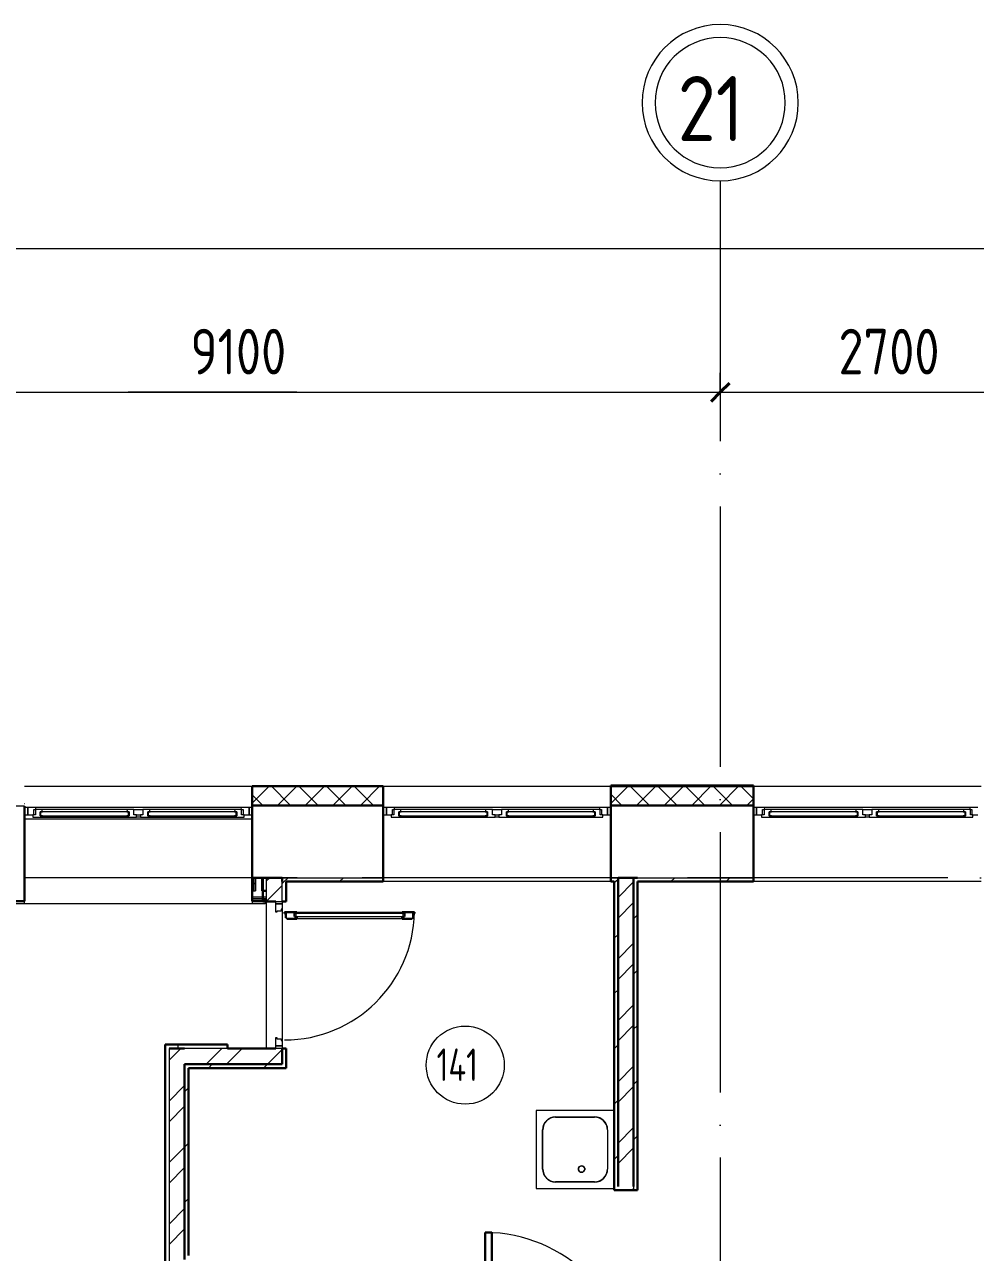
# Model space of a CAD drawing. Header units: millimetres. Extents: x -325553 to 627452, y -28539 to 738858.
# Drawn here: x -12160 to -4854, y 461897 to 471325 of the extents above; entities that cross this region are included whole.
import ezdxf

# ---------------------------------------------------------------- set-up
doc = ezdxf.new("R2010")
doc.units = ezdxf.units.MM
doc.linetypes.add('ADSK_Линия сетки', pattern=[25, 20, -2.5, 0, -2.5])
for name, color, linetype, lineweight in [('_ Окна', 7, 'Continuous', 9), ('Двери', 252, 'Continuous', 9), ('Марки помещений', 252, 'Continuous', 20), ('Обобщенные модели', 252, 'Continuous', 18), ('Ограждение', 252, 'Continuous', 9), ('Окна', 252, 'Continuous', 9), ('Оси', 252, 'Continuous', 9), ('Размеры', 7, 'Continuous', 9), ('Сантехника', 252, 'Continuous', 9), ('Стены внутренние', 7, 'Continuous', 18), ('Стены наружные', 7, 'Continuous', 18), ('Стены штриховка', 7, 'Continuous', 9)]:
    doc.layers.add(name, color=color, linetype=linetype, lineweight=lineweight)
doc.layers.add('Двери открывание', color=7, linetype='Continuous', lineweight=9, true_color=0xc0c0c0)
doc.styles.add('GOST Common_2', font='', dxfattribs={"width": 0.9, "height": 250})
doc.styles.add('GOST Common_3', font='', dxfattribs={"height": 3.5})
doc.styles.add('GOST Common_4', font='', dxfattribs={"height": 7})
doc.styles.get('GOST Common_2').set_extended_font_data('GOST type B')
doc.styles.get('GOST Common_3').set_extended_font_data('GOST 2.304 type A')
doc.styles.get('GOST Common_4').set_extended_font_data('GOST 2.304 type A')

# ---------------------------------------------------------------- blocks, each defined once
blk = doc.blocks.new('1 этаж')
at = {"layer": '_ Окна', "color": 251, "true_color": 0x636466}
for p, q in [((-12875.8, 27396.3), (-12900.8, 27396.3)), ((-12875.8, 27338.3), (-12875.8, 27396.3)), ((-12777.8, 27362.3), (-12780.8, 27362.3)), ((-12780.8, 27362.3), (-12780.8, 27330.3)), ((-12100.8, 27362.3), (-12777.8, 27362.3)), ((-12777.8, 27362.3), (-12777.8, 27330.3)), ((-12777.8, 27330.3), (-12777.8, 27362.3)), ((-12100.8, 27330.3), (-12100.8, 27362.3)), ((-12100.8, 27362.3), (-12100.8, 27330.3)), ((-12097.8, 27362.3), (-12100.8, 27362.3)), ((-12097.8, 27330.3), (-12097.8, 27362.3)), ((-11950.8, 27362.3), (-11953.8, 27362.3)), ((-11953.8, 27362.3), (-11953.8, 27330.3)), ((-11273.8, 27362.3), (-11950.8, 27362.3)), ((-11950.8, 27362.3), (-11950.8, 27330.3)), ((-11950.8, 27330.3), (-11950.8, 27362.3)), ((-11273.8, 27330.3), (-11273.8, 27362.3)), ((-11273.8, 27362.3), (-11273.8, 27330.3)), ((-11270.8, 27362.3), (-11273.8, 27362.3)), ((-11270.8, 27330.3), (-11270.8, 27362.3)), ((-11150.8, 27396.3), (-11175.8, 27396.3)), ((-11175.8, 27396.3), (-11175.8, 27338.3)), ((-10120.8, 27396.3), (-10145.8, 27396.3)), ((-10120.8, 27338.3), (-10120.8, 27396.3)), ((-10022.8, 27362.3), (-10025.8, 27362.3)), ((-10025.8, 27362.3), (-10025.8, 27330.3)), ((-9345.8, 27362.3), (-10022.8, 27362.3)), ((-10022.8, 27362.3), (-10022.8, 27330.3)), ((-10022.8, 27330.3), (-10022.8, 27362.3)), ((-9345.8, 27330.3), (-9345.8, 27362.3)), ((-9345.8, 27362.3), (-9345.8, 27330.3)), ((-9342.8, 27362.3), (-9345.8, 27362.3)), ((-9342.8, 27330.3), (-9342.8, 27362.3)), ((-9195.8, 27362.3), (-9198.8, 27362.3)), ((-9198.8, 27362.3), (-9198.8, 27330.3)), ((-8518.8, 27362.3), (-9195.8, 27362.3)), ((-9195.8, 27362.3), (-9195.8, 27330.3)), ((-9195.8, 27330.3), (-9195.8, 27362.3)), ((-8518.8, 27330.3), (-8518.8, 27362.3)), ((-8518.8, 27362.3), (-8518.8, 27330.3)), ((-8515.8, 27362.3), (-8518.8, 27362.3)), ((-8515.8, 27330.3), (-8515.8, 27362.3)), ((-8395.8, 27396.3), (-8420.8, 27396.3)), ((-8420.8, 27396.3), (-8420.8, 27338.3)), ((-7275.8, 27396.3), (-7300.8, 27396.3)), ((-7275.8, 27338.3), (-7275.8, 27396.3)), ((-7177.8, 27362.3), (-7180.8, 27362.3)), ((-7180.8, 27362.3), (-7180.8, 27330.3)), ((-6500.8, 27362.3), (-7177.8, 27362.3)), ((-7177.8, 27362.3), (-7177.8, 27330.3)), ((-7177.8, 27330.3), (-7177.8, 27362.3)), ((-6500.8, 27330.3), (-6500.8, 27362.3)), ((-6500.8, 27362.3), (-6500.8, 27330.3)), ((-6497.8, 27362.3), (-6500.8, 27362.3)), ((-6497.8, 27330.3), (-6497.8, 27362.3)), ((-6350.8, 27362.3), (-6353.8, 27362.3)), ((-6353.8, 27362.3), (-6353.8, 27330.3)), ((-5673.8, 27362.3), (-6350.8, 27362.3)), ((-6350.8, 27362.3), (-6350.8, 27330.3)), ((-6350.8, 27330.3), (-6350.8, 27362.3)), ((-5673.8, 27330.3), (-5673.8, 27362.3)), ((-5673.8, 27362.3), (-5673.8, 27330.3)), ((-5670.8, 27362.3), (-5673.8, 27362.3)), ((-5670.8, 27330.3), (-5670.8, 27362.3)), ((-12900.8, 27338.3), (-12875.8, 27338.3)), ((-12780.8, 27330.3), (-12777.8, 27330.3)), ((-12777.8, 27330.3), (-12100.8, 27330.3)), ((-12100.8, 27330.3), (-12097.8, 27330.3)), ((-11953.8, 27330.3), (-11950.8, 27330.3)), ((-11950.8, 27330.3), (-11273.8, 27330.3)), ((-11273.8, 27330.3), (-11270.8, 27330.3)), ((-11175.8, 27338.3), (-11150.8, 27338.3)), ((-10145.8, 27338.3), (-10120.8, 27338.3)), ((-10025.8, 27330.3), (-10022.8, 27330.3)), ((-10022.8, 27330.3), (-9345.8, 27330.3)), ((-9345.8, 27330.3), (-9342.8, 27330.3)), ((-9198.8, 27330.3), (-9195.8, 27330.3)), ((-9195.8, 27330.3), (-8518.8, 27330.3)), ((-8518.8, 27330.3), (-8515.8, 27330.3)), ((-8420.8, 27338.3), (-8395.8, 27338.3)), ((-7300.8, 27338.3), (-7275.8, 27338.3)), ((-7180.8, 27330.3), (-7177.8, 27330.3)), ((-7177.8, 27330.3), (-6500.8, 27330.3)), ((-6500.8, 27330.3), (-6497.8, 27330.3)), ((-6353.8, 27330.3), (-6350.8, 27330.3)), ((-6350.8, 27330.3), (-5673.8, 27330.3)), ((-5673.8, 27330.3), (-5670.8, 27330.3))]:
    blk.add_line(p, q, dxfattribs=at)
at = {"layer": '_ Окна', "color": 251, "lineweight": 18, "true_color": 0x636466}
for p, q in [((-12816.4, 27396.3), (-12875.8, 27396.3)), ((-12875.8, 27396.3), (-12875.8, 27338.3)), ((-12829.8, 27338.3), (-12829.8, 27379.3)), ((-12829.8, 27379.3), (-12817.8, 27379.3)), ((-12817.8, 27379.3), (-12817.8, 27338.3)), ((-12767.4, 27379.3), (-12817.8, 27379.3)), ((-12811.8, 27379.3), (-12816.4, 27396.3)), ((-12780.8, 27330.3), (-12780.8, 27362.3)), ((-12780.8, 27362.3), (-12762.8, 27362.3)), ((-12762.8, 27362.3), (-12767.4, 27379.3)), ((-12111.2, 27379.3), (-12115.8, 27362.3)), ((-12115.8, 27362.3), (-12097.8, 27362.3)), ((-12060.8, 27379.3), (-12111.2, 27379.3)), ((-12097.8, 27362.3), (-12097.8, 27330.3)), ((-12060.8, 27338.3), (-12060.8, 27379.3)), ((-11990.8, 27379.3), (-11990.8, 27338.3)), ((-11940.4, 27379.3), (-11990.8, 27379.3)), ((-11953.8, 27330.3), (-11953.8, 27362.3)), ((-11953.8, 27362.3), (-11935.8, 27362.3)), ((-11935.8, 27362.3), (-11940.4, 27379.3)), ((-11284.2, 27379.3), (-11288.8, 27362.3)), ((-11288.8, 27362.3), (-11270.8, 27362.3)), ((-11233.8, 27379.3), (-11284.2, 27379.3)), ((-11270.8, 27362.3), (-11270.8, 27330.3)), ((-11235.2, 27396.3), (-11239.8, 27379.3)), ((-11175.8, 27396.3), (-11235.2, 27396.3)), ((-11233.8, 27338.3), (-11233.8, 27379.3)), ((-11233.8, 27379.3), (-11221.8, 27379.3)), ((-11221.8, 27379.3), (-11221.8, 27338.3)), ((-11175.8, 27338.3), (-11175.8, 27396.3)), ((-10061.4, 27396.3), (-10120.8, 27396.3)), ((-10120.8, 27396.3), (-10120.8, 27338.3)), ((-10074.8, 27338.3), (-10074.8, 27379.3)), ((-10074.8, 27379.3), (-10062.8, 27379.3)), ((-10062.8, 27379.3), (-10062.8, 27338.3)), ((-10012.4, 27379.3), (-10062.8, 27379.3)), ((-10056.8, 27379.3), (-10061.4, 27396.3)), ((-10025.8, 27330.3), (-10025.8, 27362.3)), ((-10025.8, 27362.3), (-10007.8, 27362.3)), ((-10007.8, 27362.3), (-10012.4, 27379.3)), ((-9356.2, 27379.3), (-9360.8, 27362.3)), ((-9360.8, 27362.3), (-9342.8, 27362.3)), ((-9305.8, 27379.3), (-9356.2, 27379.3)), ((-9342.8, 27362.3), (-9342.8, 27330.3)), ((-9305.8, 27338.3), (-9305.8, 27379.3)), ((-9235.8, 27379.3), (-9235.8, 27338.3)), ((-9185.4, 27379.3), (-9235.8, 27379.3)), ((-9198.8, 27330.3), (-9198.8, 27362.3)), ((-9198.8, 27362.3), (-9180.8, 27362.3)), ((-9180.8, 27362.3), (-9185.4, 27379.3)), ((-8529.2, 27379.3), (-8533.8, 27362.3)), ((-8533.8, 27362.3), (-8515.8, 27362.3)), ((-8478.8, 27379.3), (-8529.2, 27379.3)), ((-8515.8, 27362.3), (-8515.8, 27330.3)), ((-8480.2, 27396.3), (-8484.8, 27379.3)), ((-8420.8, 27396.3), (-8480.2, 27396.3)), ((-8478.8, 27338.3), (-8478.8, 27379.3)), ((-8478.8, 27379.3), (-8466.8, 27379.3)), ((-8466.8, 27379.3), (-8466.8, 27338.3)), ((-8420.8, 27338.3), (-8420.8, 27396.3)), ((-7216.4, 27396.3), (-7275.8, 27396.3)), ((-7275.8, 27396.3), (-7275.8, 27338.3)), ((-7229.8, 27338.3), (-7229.8, 27379.3)), ((-7229.8, 27379.3), (-7217.8, 27379.3)), ((-7217.8, 27379.3), (-7217.8, 27338.3)), ((-7167.4, 27379.3), (-7217.8, 27379.3)), ((-7211.8, 27379.3), (-7216.4, 27396.3)), ((-7180.8, 27330.3), (-7180.8, 27362.3)), ((-7180.8, 27362.3), (-7162.8, 27362.3)), ((-7162.8, 27362.3), (-7167.4, 27379.3)), ((-6511.2, 27379.3), (-6515.8, 27362.3)), ((-6515.8, 27362.3), (-6497.8, 27362.3)), ((-6460.8, 27379.3), (-6511.2, 27379.3)), ((-6497.8, 27362.3), (-6497.8, 27330.3)), ((-6460.8, 27338.3), (-6460.8, 27379.3)), ((-6390.8, 27379.3), (-6390.8, 27338.3)), ((-6340.4, 27379.3), (-6390.8, 27379.3)), ((-6353.8, 27330.3), (-6353.8, 27362.3)), ((-6353.8, 27362.3), (-6335.8, 27362.3)), ((-6335.8, 27362.3), (-6340.4, 27379.3)), ((-5684.2, 27379.3), (-5688.8, 27362.3)), ((-5688.8, 27362.3), (-5670.8, 27362.3)), ((-5633.8, 27379.3), (-5684.2, 27379.3)), ((-5670.8, 27362.3), (-5670.8, 27330.3)), ((-5635.2, 27396.3), (-5639.8, 27379.3)), ((-5575.8, 27396.3), (-5635.2, 27396.3)), ((-5633.8, 27338.3), (-5633.8, 27379.3)), ((-5633.8, 27379.3), (-5621.8, 27379.3)), ((-5621.8, 27379.3), (-5621.8, 27338.3)), ((-12875.8, 27338.3), (-12837.8, 27338.3)), ((-12817.8, 27338.3), (-12837.8, 27338.3)), ((-12837.8, 27338.3), (-12837.8, 27321.3)), ((-12837.8, 27321.3), (-12781.8, 27321.3)), ((-12781.8, 27321.3), (-12780.8, 27322.3)), ((-12762.8, 27330.3), (-12780.8, 27330.3)), ((-12780.8, 27322.3), (-12779.8, 27321.3)), ((-12779.8, 27321.3), (-12765.2, 27321.3)), ((-12765.2, 27321.3), (-12762.8, 27330.3)), ((-12097.8, 27330.3), (-12115.8, 27330.3)), ((-12115.8, 27330.3), (-12113.4, 27321.3)), ((-12113.4, 27321.3), (-12098.8, 27321.3)), ((-12098.8, 27321.3), (-12097.8, 27322.3)), ((-12097.8, 27322.3), (-12096.8, 27321.3)), ((-12096.8, 27321.3), (-12040.8, 27321.3)), ((-12040.8, 27338.3), (-12060.8, 27338.3)), ((-12040.8, 27321.3), (-12040.8, 27338.3)), ((-11990.8, 27338.3), (-12010.8, 27338.3)), ((-12010.8, 27338.3), (-12010.8, 27321.3)), ((-12010.8, 27321.3), (-11954.8, 27321.3)), ((-11954.8, 27321.3), (-11953.8, 27322.3)), ((-11935.8, 27330.3), (-11953.8, 27330.3)), ((-11953.8, 27322.3), (-11952.8, 27321.3)), ((-11952.8, 27321.3), (-11938.2, 27321.3)), ((-11938.2, 27321.3), (-11935.8, 27330.3)), ((-11270.8, 27330.3), (-11288.8, 27330.3)), ((-11288.8, 27330.3), (-11286.4, 27321.3)), ((-11286.4, 27321.3), (-11271.8, 27321.3)), ((-11271.8, 27321.3), (-11270.8, 27322.3)), ((-11270.8, 27322.3), (-11269.8, 27321.3)), ((-11269.8, 27321.3), (-11213.8, 27321.3)), ((-11213.8, 27338.3), (-11233.8, 27338.3)), ((-11213.8, 27321.3), (-11213.8, 27338.3)), ((-11213.8, 27338.3), (-11175.8, 27338.3)), ((-10120.8, 27338.3), (-10082.8, 27338.3)), ((-10062.8, 27338.3), (-10082.8, 27338.3)), ((-10082.8, 27338.3), (-10082.8, 27321.3)), ((-10082.8, 27321.3), (-10026.8, 27321.3)), ((-10026.8, 27321.3), (-10025.8, 27322.3)), ((-10007.8, 27330.3), (-10025.8, 27330.3)), ((-10025.8, 27322.3), (-10024.8, 27321.3)), ((-10024.8, 27321.3), (-10010.2, 27321.3)), ((-10010.2, 27321.3), (-10007.8, 27330.3)), ((-9342.8, 27330.3), (-9360.8, 27330.3)), ((-9360.8, 27330.3), (-9358.4, 27321.3)), ((-9358.4, 27321.3), (-9343.8, 27321.3)), ((-9343.8, 27321.3), (-9342.8, 27322.3)), ((-9342.8, 27322.3), (-9341.8, 27321.3)), ((-9341.8, 27321.3), (-9285.8, 27321.3)), ((-9285.8, 27338.3), (-9305.8, 27338.3)), ((-9285.8, 27321.3), (-9285.8, 27338.3)), ((-9235.8, 27338.3), (-9255.8, 27338.3)), ((-9255.8, 27338.3), (-9255.8, 27321.3)), ((-9255.8, 27321.3), (-9199.8, 27321.3)), ((-9199.8, 27321.3), (-9198.8, 27322.3)), ((-9180.8, 27330.3), (-9198.8, 27330.3)), ((-9198.8, 27322.3), (-9197.8, 27321.3)), ((-9197.8, 27321.3), (-9183.2, 27321.3)), ((-9183.2, 27321.3), (-9180.8, 27330.3)), ((-8515.8, 27330.3), (-8533.8, 27330.3)), ((-8533.8, 27330.3), (-8531.4, 27321.3)), ((-8531.4, 27321.3), (-8516.8, 27321.3)), ((-8516.8, 27321.3), (-8515.8, 27322.3)), ((-8515.8, 27322.3), (-8514.8, 27321.3)), ((-8514.8, 27321.3), (-8458.8, 27321.3)), ((-8458.8, 27338.3), (-8478.8, 27338.3)), ((-8458.8, 27321.3), (-8458.8, 27338.3)), ((-8458.8, 27338.3), (-8420.8, 27338.3)), ((-7275.8, 27338.3), (-7237.8, 27338.3)), ((-7217.8, 27338.3), (-7237.8, 27338.3)), ((-7237.8, 27338.3), (-7237.8, 27321.3)), ((-7237.8, 27321.3), (-7181.8, 27321.3)), ((-7181.8, 27321.3), (-7180.8, 27322.3)), ((-7162.8, 27330.3), (-7180.8, 27330.3)), ((-7180.8, 27322.3), (-7179.8, 27321.3)), ((-7179.8, 27321.3), (-7165.2, 27321.3)), ((-7165.2, 27321.3), (-7162.8, 27330.3)), ((-6497.8, 27330.3), (-6515.8, 27330.3)), ((-6515.8, 27330.3), (-6513.4, 27321.3)), ((-6513.4, 27321.3), (-6498.8, 27321.3)), ((-6498.8, 27321.3), (-6497.8, 27322.3)), ((-6497.8, 27322.3), (-6496.8, 27321.3)), ((-6496.8, 27321.3), (-6440.8, 27321.3)), ((-6440.8, 27338.3), (-6460.8, 27338.3)), ((-6440.8, 27321.3), (-6440.8, 27338.3)), ((-6390.8, 27338.3), (-6410.8, 27338.3)), ((-6410.8, 27338.3), (-6410.8, 27321.3)), ((-6410.8, 27321.3), (-6354.8, 27321.3)), ((-6354.8, 27321.3), (-6353.8, 27322.3)), ((-6335.8, 27330.3), (-6353.8, 27330.3)), ((-6353.8, 27322.3), (-6352.8, 27321.3)), ((-6352.8, 27321.3), (-6338.2, 27321.3)), ((-6338.2, 27321.3), (-6335.8, 27330.3)), ((-5670.8, 27330.3), (-5688.8, 27330.3)), ((-5688.8, 27330.3), (-5686.4, 27321.3)), ((-5686.4, 27321.3), (-5671.8, 27321.3)), ((-5671.8, 27321.3), (-5670.8, 27322.3)), ((-5670.8, 27322.3), (-5669.8, 27321.3)), ((-5669.8, 27321.3), (-5613.8, 27321.3)), ((-5613.8, 27338.3), (-5633.8, 27338.3)), ((-5613.8, 27321.3), (-5613.8, 27338.3)), ((-5613.8, 27338.3), (-5575.8, 27338.3))]:
    blk.add_line(p, q, dxfattribs=at)
at = {"layer": 'Двери', "color": 251, "true_color": 0x636466}
for p, q in [((-10970.8, 26654.3), (-10970.8, 26674.3)), ((-10970.8, 26674.3), (-10920.8, 26674.3)), ((-10920.8, 26654.3), (-10970.8, 26654.3)), ((-10970.8, 26654.3), (-10920.8, 26654.3)), ((-10970.8, 26590.3), (-10970.8, 26654.3)), ((-10962.8, 26590.3), (-10970.8, 26590.3)), ((-10962.8, 26599.3), (-10962.8, 26590.3)), ((-10928.8, 26599.3), (-10962.8, 26599.3)), ((-10928.8, 26613.3), (-10928.8, 26599.3)), ((-10920.8, 26613.3), (-10928.8, 26613.3)), ((-10920.8, 26674.3), (-10920.8, 26654.3)), ((-10920.8, 26654.3), (-10920.8, 26613.3)), ((-10808.8, 26590.3), (-9998.8, 26590.3)), ((-10826.8, 26581.3), (-10826.8, 26557.3)), ((-9980.8, 26581.3), (-10826.8, 26581.3)), ((-10826.8, 26557.3), (-9980.8, 26557.3)), ((-9998.8, 26540.3), (-10808.8, 26540.3)), ((-9980.8, 26557.3), (-9980.8, 26581.3)), ((-10970.8, 25628.3), (-10962.8, 25628.3)), ((-10970.8, 25564.3), (-10970.8, 25628.3)), ((-10970.8, 25564.3), (-10920.8, 25564.3)), ((-10970.8, 25544.3), (-10970.8, 25564.3)), ((-10920.8, 25564.3), (-10970.8, 25564.3)), ((-10962.8, 25628.3), (-10962.8, 25619.3)), ((-10962.8, 25619.3), (-10928.8, 25619.3)), ((-10928.8, 25619.3), (-10928.8, 25605.3)), ((-10928.8, 25605.3), (-10920.8, 25605.3)), ((-10920.8, 25605.3), (-10920.8, 25564.3)), ((-10920.8, 25564.3), (-10920.8, 25544.3)), ((-10920.8, 25544.3), (-10970.8, 25544.3))]:
    blk.add_line(p, q, dxfattribs=at)
at = {"layer": 'Двери', "color": 251, "lineweight": 30, "true_color": 0x636466}
for p, q in [((-10902.8, 26590.3), (-10808.8, 26590.3)), ((-10902.8, 26582.3), (-10902.8, 26590.3)), ((-10808.8, 26581.3), (-10808.8, 26590.3)), ((-9998.8, 26590.3), (-9904.8, 26590.3)), ((-9998.8, 26581.3), (-9998.8, 26590.3)), ((-9904.8, 26590.3), (-9904.8, 26582.3)), ((-10893.8, 26582.3), (-10902.8, 26582.3)), ((-10893.8, 26548.3), (-10893.8, 26582.3)), ((-10884.8, 26548.3), (-10893.8, 26548.3)), ((-10884.8, 26540.3), (-10884.8, 26548.3)), ((-10808.8, 26540.3), (-10884.8, 26540.3)), ((-10826.8, 26581.3), (-10808.8, 26581.3)), ((-10826.8, 26557.3), (-10826.8, 26581.3)), ((-10808.8, 26557.3), (-10826.8, 26557.3)), ((-10808.8, 26540.3), (-10808.8, 26557.3)), ((-9980.8, 26581.3), (-9998.8, 26581.3)), ((-9998.8, 26557.3), (-9980.8, 26557.3)), ((-9998.8, 26540.3), (-9998.8, 26557.3)), ((-9922.8, 26540.3), (-9998.8, 26540.3)), ((-9980.8, 26557.3), (-9980.8, 26581.3)), ((-9922.8, 26548.3), (-9922.8, 26540.3)), ((-9913.8, 26548.3), (-9922.8, 26548.3)), ((-9913.8, 26582.3), (-9913.8, 26548.3)), ((-9904.8, 26582.3), (-9913.8, 26582.3)), ((-9360.8, 24131.3), (-9310.8, 24131.3)), ((-9360.8, 23021.3), (-9360.8, 24131.3)), ((-9310.8, 24131.3), (-9310.8, 23021.3))]:
    blk.add_line(p, q, dxfattribs=at)
at = {"layer": 'Двери', "color": 251, "true_color": 0x636466}
blk.add_arc((-9360.8, 23021.3), 1110, 0, 90, dxfattribs=at)
at = {"layer": 'Двери открывание', "color": 251, "true_color": 0x636466}
blk.add_arc((-10902.8, 26608.3), 998, 270, 358.96655, dxfattribs=at)
at = {"layer": 'Марки помещений', "color": 251, "true_color": 0x636466}
blk.add_circle((-9514.7, 25417.3), 300, dxfattribs=at)
at = {"layer": 'Обобщенные модели', "color": 251, "lineweight": 9, "true_color": 0x636466}
for p, q in [((-8644.6, 24611.9), (-8644.6, 24626.6)), ((-8644.2, 24627.5), (-8635.9, 24638.9)), ((-8635.9, 24599.6), (-8644.2, 24611.1)), ((-8634.9, 24639.7), (-8620.8, 24644.3)), ((-8620.8, 24644.3), (-8606.7, 24639.7)), ((-8605.7, 24638.9), (-8597.4, 24627.5)), ((-8597.4, 24611.1), (-8605.7, 24599.6)), ((-8597, 24626.6), (-8597, 24611.9)), ((-8620.8, 24594.3), (-8634.9, 24598.9)), ((-8606.7, 24598.9), (-8620.8, 24594.3))]:
    blk.add_line(p, q, dxfattribs=at)
at = {"layer": 'Ограждение', "color": 251, "true_color": 0x636466}
for p, q in [((-11150.8, 27306.3), (-12900.8, 27306.3)), ((-11150.8, 26856.3), (-12900.8, 26856.3)), ((-11050.8, 26656.3), (-25250.8, 26656.3)), ((-12900.8, 26656.3), (-12900.8, 26676.3)), ((-11150.8, 26656.3), (-12900.8, 26656.3)), ((-11150.8, 26676.3), (-11150.8, 26656.3)), ((-11050.8, 26674.3), (-11050.8, 26656.3))]:
    blk.add_line(p, q, dxfattribs=at)
at = {"layer": 'Окна', "color": 251, "true_color": 0x636466}
for p, q in [((-11235.2, 27396.3), (-12816.4, 27396.3)), ((-12111.2, 27379.3), (-12767.4, 27379.3)), ((-12060.8, 27379.3), (-11990.8, 27379.3)), ((-11284.2, 27379.3), (-11940.4, 27379.3)), ((-8480.2, 27396.3), (-10061.4, 27396.3)), ((-9356.2, 27379.3), (-10012.4, 27379.3)), ((-9305.8, 27379.3), (-9235.8, 27379.3)), ((-8529.2, 27379.3), (-9185.4, 27379.3)), ((-5635.2, 27396.3), (-7216.4, 27396.3)), ((-6511.2, 27379.3), (-7167.4, 27379.3)), ((-6460.8, 27379.3), (-6390.8, 27379.3)), ((-5684.2, 27379.3), (-6340.4, 27379.3)), ((-12781.8, 27321.3), (-12779.8, 27321.3)), ((-12765.2, 27321.3), (-12113.4, 27321.3)), ((-12098.8, 27321.3), (-12096.8, 27321.3)), ((-12040.8, 27338.3), (-12010.8, 27338.3)), ((-12010.8, 27321.3), (-12040.8, 27321.3)), ((-11954.8, 27321.3), (-11952.8, 27321.3)), ((-11938.2, 27321.3), (-11286.4, 27321.3)), ((-11271.8, 27321.3), (-11269.8, 27321.3)), ((-10026.8, 27321.3), (-10024.8, 27321.3)), ((-10010.2, 27321.3), (-9358.4, 27321.3)), ((-9343.8, 27321.3), (-9341.8, 27321.3)), ((-9285.8, 27338.3), (-9255.8, 27338.3)), ((-9255.8, 27321.3), (-9285.8, 27321.3)), ((-9199.8, 27321.3), (-9197.8, 27321.3)), ((-9183.2, 27321.3), (-8531.4, 27321.3)), ((-8516.8, 27321.3), (-8514.8, 27321.3)), ((-7181.8, 27321.3), (-7179.8, 27321.3)), ((-7165.2, 27321.3), (-6513.4, 27321.3)), ((-6498.8, 27321.3), (-6496.8, 27321.3)), ((-6440.8, 27338.3), (-6410.8, 27338.3)), ((-6410.8, 27321.3), (-6440.8, 27321.3)), ((-6354.8, 27321.3), (-6352.8, 27321.3)), ((-6338.2, 27321.3), (-5686.4, 27321.3)), ((-5671.8, 27321.3), (-5669.8, 27321.3))]:
    blk.add_line(p, q, dxfattribs=at)
at = {"layer": 'Оси', "color": 251, "linetype": 'ADSK_Линия сетки', "ltscale": 100, "true_color": 0x636466}
for p, q in [((-7555.8, 32206.9), (-7555.8, 10956.3)), ((-805.8, 26856.3), (-72528.1, 26856.3))]:
    blk.add_line(p, q, dxfattribs=at)
at = {"layer": 'Оси', "color": 251, "lineweight": 20, "true_color": 0x636466}
for radius, start, end in [(600, 0, 180), (500, 0, 180), (600, 180, 0), (500, 180, 0)]:
    blk.add_arc((-7555.8, 32806.9), radius, start, end, dxfattribs=at)
at = {"layer": 'Размеры', "color": 251, "lineweight": 20, "true_color": 0x636466}
for p, q in [((-58605.8, 31687.6), (-4705.8, 31687.6)), ((-7555.8, 30583.3), (-7555.8, 30733.3)), ((-7555.8, 30583.3), (-7555.8, 30733.3)), ((-16655.8, 30583.3), (-7555.8, 30583.3)), ((-11625.5, 30583.3), (-12105.8, 30583.3)), ((-10808.1, 30583.3), (-11625.5, 30583.3)), ((-7555.8, 30583.3), (-7555.8, 30533.3)), ((-7555.8, 30583.3), (-4705.8, 30583.3)), ((-7555.8, 30583.3), (-7555.8, 30533.3))]:
    blk.add_line(p, q, dxfattribs=at)
at = {"layer": 'Размеры', "color": 251, "lineweight": 40, "true_color": 0x636466}
for q in [(-7485.1, 30654), (-7485.1, 30654), (-7626.5, 30512.6), (-7626.5, 30512.6)]:
    blk.add_line((-7555.8, 30583.3), q, dxfattribs=at)
at = {"layer": 'Сантехника', "color": 251, "true_color": 0x636466}
for p, q in [((-8970.8, 25069.3), (-8970.8, 24469.3)), ((-8375.8, 25069.3), (-8970.8, 25069.3)), ((-8820.8, 25019.3), (-8520.8, 25019.3)), ((-8820.8, 25017.3), (-8520.8, 25017.3)), ((-8375.8, 25069.3), (-8375.8, 24469.3)), ((-8375.8, 25069.3), (-8370.8, 25069.3)), ((-8920.8, 24619.3), (-8920.8, 24919.3)), ((-8918.8, 24619.3), (-8918.8, 24919.3)), ((-8422.8, 24919.3), (-8422.8, 24619.3)), ((-8420.8, 24919.3), (-8420.8, 24619.3)), ((-8520.8, 24521.3), (-8820.8, 24521.3)), ((-8520.8, 24519.3), (-8820.8, 24519.3)), ((-8970.8, 24469.3), (-8375.8, 24469.3)), ((-8370.8, 24469.3), (-8375.8, 24469.3))]:
    blk.add_line(p, q, dxfattribs=at)
for centre, radius, start, end in [((-8820.8, 24919.3), 100, 90, 180), ((-8820.8, 24919.3), 98, 90, 180), ((-8520.8, 24919.3), 100, 0, 90), ((-8520.8, 24919.3), 98, 0, 90), ((-8820.8, 24619.3), 100, 180, 270), ((-8820.8, 24619.3), 98, 180, 270), ((-8620.8, 24619.3), 25, 90, 270), ((-8620.8, 24619.3), 25, 270, 90), ((-8520.8, 24619.3), 100, 270, 0), ((-8520.8, 24619.3), 98, 270, 0)]:
    blk.add_arc(centre, radius, start, end, dxfattribs=at)
at = {"layer": 'Стены внутренние', "color": 251, "true_color": 0x636466}
for p, q in [((-12900.8, 27558.3), (-11150.8, 27558.3)), ((-10145.8, 27558.3), (-8395.8, 27558.3)), ((-7300.8, 27558.3), (-5550.8, 27558.3)), ((-12900.8, 27406.3), (-14010.8, 27406.3)), ((-10145.8, 27406.3), (-11150.8, 27406.3)), ((-7300.8, 27406.3), (-8395.8, 27406.3)), ((-10920.8, 26856.3), (-10145.8, 26856.3)), ((-8395.8, 26856.3), (-8340.8, 26856.3)), ((-8190.8, 26856.3), (-7300.8, 26856.3))]:
    blk.add_line(p, q, dxfattribs=at)
at = {"layer": 'Стены внутренние', "color": 251, "lineweight": 30, "true_color": 0x636466}
for p, q in [((-10145.8, 27558.3), (-11150.8, 27558.3)), ((-11150.8, 27558.3), (-11150.8, 27416.3)), ((-10145.8, 27416.3), (-10145.8, 27558.3)), ((-8395.8, 27558.3), (-8395.8, 27416.3)), ((-7300.8, 27416.3), (-7300.8, 27558.3)), ((-12900.8, 26856.3), (-12900.8, 27406.3)), ((-11150.8, 26856.3), (-11150.8, 27406.3)), ((-10145.8, 26856.3), (-10145.8, 27406.3)), ((-8395.8, 26856.3), (-8395.8, 27406.3)), ((-7300.8, 26856.3), (-7300.8, 27406.3)), ((-11075.8, 26856.3), (-11070.8, 26856.3))]:
    blk.add_line(p, q, dxfattribs=at)
at = {"layer": 'Стены внутренние', "color": 251, "linetype": 'Continuous', "lineweight": 9, "true_color": 0x636466}
for p, q in [((-11148.8, 27431), (-11023.5, 27556.3)), ((-10861.9, 27416.3), (-11001.9, 27556.3)), ((-10954.6, 27556.3), (-10955.7, 27558.3)), ((-10951.4, 27416.3), (-10811.4, 27556.3)), ((-10649.7, 27416.3), (-10789.7, 27556.3)), ((-10739.3, 27416.3), (-10599.3, 27556.3)), ((-10437.6, 27416.3), (-10577.6, 27556.3)), ((-10527.1, 27416.3), (-10387.1, 27556.3)), ((-10225.5, 27416.3), (-10365.5, 27556.3)), ((-10315, 27416.3), (-10175, 27556.3)), ((-10147.8, 27550.7), (-10153.3, 27556.3)), ((-8393.8, 27428.3), (-8265.8, 27556.3)), ((-8347.6, 27558.3), (-8348.8, 27556.3)), ((-8104.1, 27416.3), (-8244.1, 27556.3)), ((-8193.7, 27416.3), (-8053.7, 27556.3)), ((-7892, 27416.3), (-8032, 27556.3)), ((-7981.5, 27416.3), (-7841.5, 27556.3)), ((-7679.9, 27416.3), (-7819.9, 27556.3)), ((-7769.4, 27416.3), (-7629.4, 27556.3)), ((-7467.7, 27416.3), (-7607.7, 27556.3)), ((-7557.3, 27416.3), (-7417.3, 27556.3)), ((-7526.4, 27558.3), (-7527.6, 27556.3)), ((-7302.8, 27463.5), (-7395.6, 27556.3)), ((-7300.8, 27542.7), (-7302.8, 27539.2)), ((-11074, 27416.3), (-11148.8, 27491.1)), ((-8316.3, 27416.3), (-8393.8, 27493.8)), ((-7345.1, 27416.3), (-7302.8, 27458.6)), ((-7302.8, 27528), (-7300.8, 27528)), ((-12902.8, 27426.4), (-12900.8, 27426.4))]:
    blk.add_line(p, q, dxfattribs=at)
at = {"layer": 'Стены наружные', "color": 251, "lineweight": 30, "true_color": 0x636466}
for p, q in [((-7300.8, 27563.3), (-8395.8, 27563.3)), ((-8395.8, 27563.3), (-8395.8, 27558.3)), ((-8395.8, 27558.3), (-7300.8, 27558.3)), ((-7300.8, 27558.3), (-7300.8, 27563.3)), ((-11150.8, 27416.3), (-11150.8, 27406.3)), ((-10145.8, 27406.3), (-10145.8, 27416.3)), ((-8395.8, 27416.3), (-8395.8, 27406.3)), ((-7300.8, 27406.3), (-7300.8, 27416.3)), ((-12900.8, 26681.3), (-12900.8, 26856.3)), ((-11150.8, 26856.3), (-11150.8, 26681.3)), ((-11075.8, 26856.3), (-11150.8, 26856.3)), ((-11075.8, 26756.3), (-11075.8, 26856.3)), ((-10920.8, 26856.3), (-11070.8, 26856.3)), ((-11070.8, 26856.3), (-11070.8, 26681.3)), ((-10920.8, 26826.3), (-10920.8, 26856.3)), ((-10890.8, 26826.3), (-10145.8, 26826.3)), ((-10890.8, 26674.3), (-10890.8, 26826.3)), ((-10145.8, 26826.3), (-10145.8, 26856.3)), ((-8395.8, 26856.3), (-8395.8, 26826.3)), ((-8395.8, 26826.3), (-8370.8, 26826.3)), ((-8370.8, 26826.3), (-8370.8, 24456.3)), ((-8340.8, 26856.3), (-8340.8, 24486.3)), ((-8190.8, 26856.3), (-8340.8, 26856.3)), ((-8220.8, 24486.3), (-8220.8, 26856.3)), ((-8190.8, 24456.3), (-8190.8, 26826.3)), ((-8190.8, 26826.3), (-7300.8, 26826.3)), ((-7300.8, 26826.3), (-7300.8, 26856.3)), ((-11075.8, 26756.3), (-11040.8, 26756.3)), ((-14010.8, 26676.3), (-12900.8, 26676.3)), ((-12900.8, 26676.3), (-12900.8, 26681.3)), ((-11150.8, 26676.3), (-11150.8, 26681.3)), ((-11150.8, 26676.3), (-11070.8, 26676.3)), ((-11070.8, 26681.3), (-11040.8, 26681.3)), ((-11070.8, 26676.3), (-11070.8, 26674.3)), ((-11070.8, 26674.3), (-10970.8, 26674.3)), ((-10920.8, 26674.3), (-10890.8, 26674.3)), ((-11820.8, 25574.3), (-11820.8, 21201.3)), ((-11340.8, 25574.3), (-11820.8, 25574.3)), ((-11340.8, 25544.3), (-11340.8, 25574.3)), ((-11670.8, 25544.3), (-11790.8, 25544.3)), ((-10970.8, 25544.3), (-11340.8, 25544.3)), ((-10920.8, 25424.3), (-10920.8, 25544.3)), ((-10890.8, 25544.3), (-10920.8, 25544.3)), ((-10890.8, 25394.3), (-10890.8, 25544.3)), ((-11670.8, 23924.3), (-11670.8, 25424.3)), ((-11670.8, 25424.3), (-10920.8, 25424.3)), ((-11640.8, 23954.3), (-11640.8, 25394.3)), ((-11640.8, 25394.3), (-10890.8, 25394.3)), ((-8370.8, 24456.3), (-8190.8, 24456.3))]:
    blk.add_line(p, q, dxfattribs=at)
at = {"layer": 'Стены наружные', "color": 251, "linetype": 'Continuous', "lineweight": 9, "true_color": 0x636466}
for p, q in [((-8344.8, 27563.3), (-8347.6, 27558.3)), ((-7523.9, 27562.6), (-7526.4, 27558.3)), ((-11150.8, 26792.6), (-11138.3, 26805.1)), ((-11138.3, 26805.1), (-11125.8, 26817.6)), ((-11040.8, 26832.6), (-11017.1, 26856.3)), ((-11040.8, 26675.4), (-10920.8, 26795.4)), ((-10920.8, 26810.5), (-10905, 26826.3)), ((-10905, 26826.3), (-10875, 26856.3)), ((-10480.7, 26826.3), (-10450.7, 26856.3)), ((-8370.8, 26814.9), (-8359.4, 26826.3)), ((-8359.4, 26826.3), (-8340.8, 26844.9)), ((-8340.8, 26703.8), (-8220.8, 26823.8)), ((-7935.1, 26826.3), (-7905.1, 26856.3)), ((-7510.9, 26826.3), (-7480.9, 26856.3)), ((-11050, 26681.3), (-11040.8, 26690.5)), ((-8340.8, 26546.6), (-8220.8, 26666.6)), ((-8220.8, 26540.6), (-8190.8, 26570.6)), ((-8370.8, 26390.6), (-8340.8, 26420.6)), ((-8340.8, 26232.3), (-8220.8, 26352.3)), ((-8340.8, 26075.2), (-8220.8, 26195.2)), ((-8220.8, 26116.3), (-8190.8, 26146.3)), ((-8370.8, 25966.3), (-8340.8, 25996.3)), ((-8340.8, 25760.9), (-8220.8, 25880.9)), ((-8340.8, 25603.7), (-8220.8, 25723.7)), ((-8220.8, 25692.1), (-8190.8, 25722.1)), ((-11719.8, 25544.3), (-11719.8, 25574.3)), ((-8370.8, 25542.1), (-8340.8, 25572.1)), ((-11790.8, 25454), (-11700.5, 25544.3)), ((-11506.2, 25424.3), (-11386.2, 25544.3)), ((-11349, 25424.3), (-11229, 25544.3)), ((-11034.7, 25424.3), (-10920.8, 25538.2)), ((-10920.8, 25537.7), (-10914.2, 25544.3)), ((-11488.5, 25394.3), (-11458.5, 25424.3)), ((-11064.2, 25394.3), (-11034.2, 25424.3)), ((-8340.8, 25289.4), (-8220.8, 25409.4)), ((-8220.8, 25267.8), (-8190.8, 25297.8)), ((-11790.8, 25139.7), (-11670.8, 25259.7)), ((-11670.8, 25211.9), (-11640.8, 25241.9)), ((-8340.8, 25132.3), (-8220.8, 25252.3)), ((-11790.8, 24982.5), (-11670.8, 25102.5)), ((-8370.8, 25117.8), (-8340.8, 25147.8)), ((-8340.8, 24817.9), (-8220.8, 24937.9)), ((-11670.8, 24787.7), (-11640.8, 24817.7)), ((-8220.8, 24843.6), (-8190.8, 24873.6)), ((-11790.8, 24668.2), (-11670.8, 24788.2)), ((-8370.8, 24693.6), (-8340.8, 24723.6)), ((-8340.8, 24660.8), (-8220.8, 24780.8)), ((-11790.8, 24511), (-11670.8, 24631)), ((-8231, 24456.3), (-8220.8, 24466.5)), ((-11670.8, 24363.4), (-11640.8, 24393.4)), ((-11790.8, 24196.7), (-11670.8, 24316.7)), ((-11790.8, 24039.6), (-11670.8, 24159.6))]:
    blk.add_line(p, q, dxfattribs=at)
at = {"layer": 'Стены наружные', "color": 251, "true_color": 0x636466}
for p, q in [((-8395.8, 26826.3), (-10145.8, 26826.3)), ((-5550.8, 26826.3), (-7300.8, 26826.3)), ((-11040.8, 25544.3), (-11040.8, 26674.3)), ((-10920.8, 26613.3), (-10920.8, 25605.3))]:
    blk.add_line(p, q, dxfattribs=at)
at = {"layer": 'Стены штриховка', "color": 251, "true_color": 0x636466}
for p, q in [((-11148.8, 27416.3), (-11148.8, 27556.3)), ((-11148.8, 27556.3), (-10147.8, 27556.3)), ((-10147.8, 27556.3), (-10147.8, 27416.3)), ((-8393.8, 27416.3), (-8393.8, 27556.3)), ((-8393.8, 27556.3), (-7302.8, 27556.3)), ((-7850.8, 27563.3), (-7850.8, 27558.3)), ((-7302.8, 27556.3), (-7302.8, 27416.3)), ((-11150.8, 27416.3), (-10145.8, 27416.3)), ((-8395.8, 27416.3), (-7300.8, 27416.3)), ((-11138.3, 26856.3), (-11138.3, 26756.3)), ((-11125.8, 26856.3), (-11125.8, 26756.3)), ((-11040.8, 26674.3), (-11040.8, 26856.3)), ((-10920.8, 26674.3), (-10920.8, 26826.3)), ((-11150.8, 26756.3), (-11125.8, 26756.3)), ((-11040.8, 26706.3), (-11150.8, 26706.3)), ((-11040.8, 26693.8), (-11150.8, 26693.8)), ((-11070.8, 26681.3), (-11150.8, 26681.3)), ((-11150.8, 26681.3), (-11070.8, 26681.3)), ((-11070.8, 26676.3), (-11070.8, 26681.3)), ((-11790.8, 25544.3), (-11790.8, 21351.3)), ((-11340.8, 25544.3), (-11670.8, 25544.3)), ((-8220.8, 24486.3), (-8220.8, 24456.3))]:
    blk.add_line(p, q, dxfattribs=at)
at = {"layer": 'Марки помещений', "color": 251, "true_color": 0x636466, "style": 'GOST Common_3', "width": 0.9}
blk.add_text('141', height=250, dxfattribs=at).set_placement((-9734.8, 25295))
at = {"layer": 'Оси', "color": 251, "true_color": 0x636466, "style": 'GOST Common_2', "width": 0.9}
blk.add_text('21', height=500, dxfattribs=at).set_placement((-7883, 32511.5))
at = {"layer": 'Размеры', "color": 251, "lineweight": 20, "true_color": 0x636466, "char_height": 350, "attachment_point": 1, "line_spacing_factor": 1.022761, "style": 'GOST Common_4'}
for s, insert, width in [('9100', (-11625.5, 31070.7), 980.828), ('2700', (-6647.3, 31070.7), 1059.58)]:
    blk.add_mtext(s, dxfattribs=dict(at, insert=insert, width=width))

msp = doc.modelspace()

# ---------------------------------------------------------------- block references
msp.add_blockref('1 этаж', (740.6, 437918.3))

doc.saveas('drawing.dxf')
